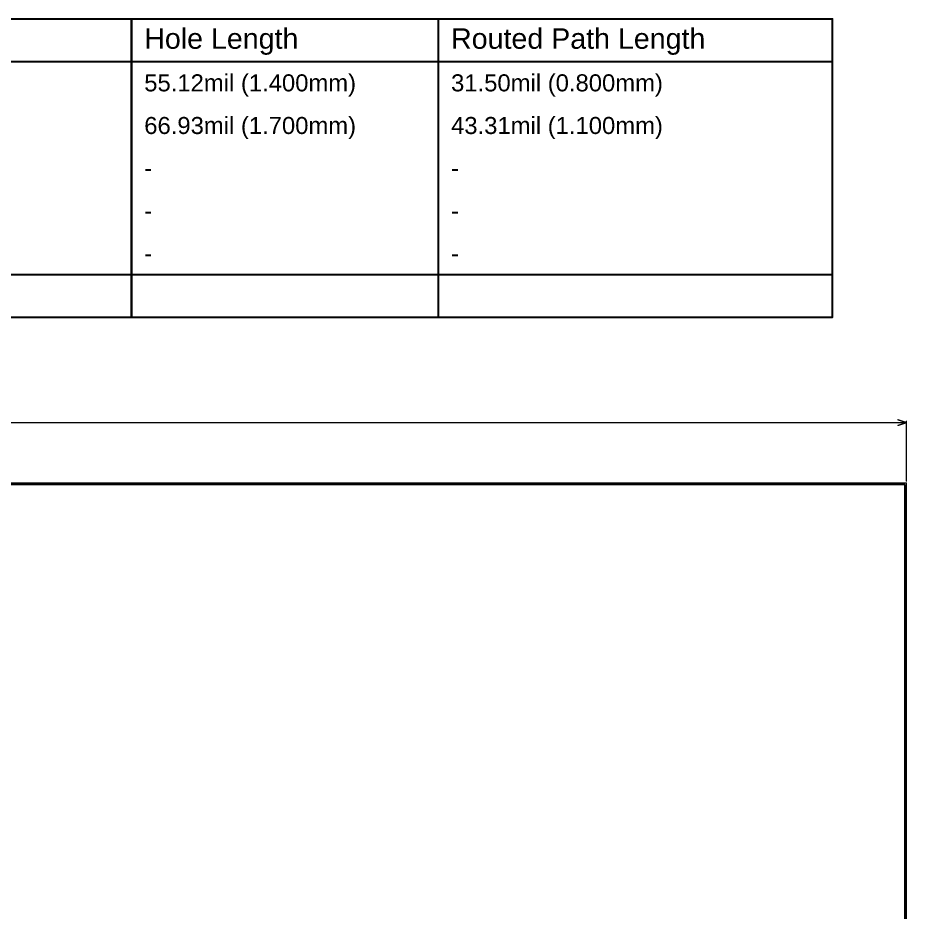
# Model space of a CAD drawing. Header units: inches. Extents: x -11 to 1110, y -7 to 455.
# Drawn here: x 541.3 to 704.1, y 291.4 to 455.2 of the extents above; entities that cross this region are included whole.
import ezdxf

# ---------------------------------------------------------------- set-up
doc = ezdxf.new("R2010")
doc.units = ezdxf.units.IN
for name, color, linetype in [('Board_outline', 216, 'Continuous'), ('Bottom Layer', 5, 'Continuous'), ('Drill Drawing', 1, 'Continuous'), ('Mechanical 1', 6, 'Continuous'), ('Top Layer', 1, 'Continuous')]:
    doc.layers.add(name, color=color, linetype=linetype)
doc.styles.add('Arial', font='', dxfattribs={"height": 0.2})
doc.styles.get('Arial').set_extended_font_data('Arial')

msp = doc.modelspace()

# ---------------------------------------------------------------- linework, layer by layer
at = {"layer": 'Board_outline'}
for points in [[(0, 370, 0.254, 0.254, 0), (704, 370, 0.254, 0.254, 0)], [(704, 0, 0.254, 0.254, 0), (704, 370, 0.254, 0.254, 0)]]:
    msp.add_lwpolyline(points, format="xyseb", dxfattribs=at)
msp.add_lwpolyline([(703.94, 370, 0.127, 0.127, 1), (704.06, 370, 0.127, 0.127, 1)], format="xyseb", close=True, dxfattribs=at)
msp.add_lwpolyline([(703.94, 370, 0.127, 0.127, 1), (704.06, 370, 0.127, 0.127, 1)], format="xyseb", close=True, dxfattribs=at)
at = {"layer": 'Bottom Layer'}
for p, q in [((0.26, 369.74), (703.74, 369.74)), ((703.74, 369.74), (703.74, 28.77))]:
    msp.add_line(p, q, dxfattribs=at)
at = {"layer": 'Drill Drawing'}
for points in [[(-0.57, 455.01, 0.381, 0.381, 0), (690.43, 455.01, 0.381, 0.381, 0)], [(562.13, 400.37, 0.381, 0.381, 0), (562.13, 455.01, 0.381, 0.381, 0)], [(618.3, 400.37, 0.381, 0.381, 0), (618.3, 455.01, 0.381, 0.381, 0)], [(690.43, 400.37, 0.381, 0.381, 0), (690.43, 455.01, 0.381, 0.381, 0)], [(-0.57, 447.2, 0.381, 0.381, 0), (690.43, 447.2, 0.381, 0.381, 0)], [(-0.57, 408.18, 0.381, 0.381, 0), (690.43, 408.18, 0.381, 0.381, 0)], [(-0.57, 400.37, 0.381, 0.381, 0), (690.43, 400.37, 0.381, 0.381, 0)]]:
    msp.add_lwpolyline(points, format="xyseb", dxfattribs=at)
for points in [[(562.03, 455.01, 0.191, 0.191, 1), (562.22, 455.01, 0.191, 0.191, 1)], [(618.2, 455.01, 0.191, 0.191, 1), (618.39, 455.01, 0.191, 0.191, 1)], [(690.33, 455.01, 0.191, 0.191, 1), (690.52, 455.01, 0.191, 0.191, 1)], [(690.33, 455.01, 0.191, 0.191, 1), (690.52, 455.01, 0.191, 0.191, 1)], [(690.33, 447.2, 0.191, 0.191, 1), (690.52, 447.2, 0.191, 0.191, 1)], [(690.33, 408.18, 0.191, 0.191, 1), (690.52, 408.18, 0.191, 0.191, 1)], [(562.03, 400.37, 0.191, 0.191, 1), (562.22, 400.37, 0.191, 0.191, 1)], [(618.2, 400.37, 0.191, 0.191, 1), (618.39, 400.37, 0.191, 0.191, 1)], [(690.33, 400.37, 0.191, 0.191, 1), (690.52, 400.37, 0.191, 0.191, 1)], [(690.33, 400.37, 0.191, 0.191, 1), (690.52, 400.37, 0.191, 0.191, 1)]]:
    msp.add_lwpolyline(points, format="xyseb", close=True, dxfattribs=at)
at = {"layer": 'Mechanical 1'}
for points in [[(702.48, 381.59, 0.254, 0.254, 0), (704, 381.08, 0.254, 0.254, 0)], [(390.09, 381.08, 0.254, 0.254, 0), (704, 381.08, 0.254, 0.254, 0)], [(702.48, 380.57, 0.254, 0.254, 0), (704, 381.08, 0.254, 0.254, 0)], [(704, 370.38, 0.254, 0.254, 0), (704, 381.33, 0.254, 0.254, 0)]]:
    msp.add_lwpolyline(points, format="xyseb", dxfattribs=at)
for points in [[(702.41, 381.59, 0.127, 0.127, 1), (702.54, 381.59, 0.127, 0.127, 1)], [(702.41, 380.57, 0.127, 0.127, 1), (702.54, 380.57, 0.127, 0.127, 1)], [(703.94, 381.33, 0.127, 0.127, 1), (704.06, 381.33, 0.127, 0.127, 1)], [(703.94, 381.08, 0.127, 0.127, 1), (704.06, 381.08, 0.127, 0.127, 1)], [(703.94, 381.08, 0.127, 0.127, 1), (704.06, 381.08, 0.127, 0.127, 1)], [(703.94, 381.08, 0.127, 0.127, 1), (704.06, 381.08, 0.127, 0.127, 1)], [(703.94, 370.38, 0.127, 0.127, 1), (704.06, 370.38, 0.127, 0.127, 1)]]:
    msp.add_lwpolyline(points, format="xyseb", close=True, dxfattribs=at)
at = {"layer": 'Top Layer'}
for p, q in [((0.26, 369.74), (703.74, 369.74)), ((703.74, 369.74), (703.74, 28.77))]:
    msp.add_line(p, q, dxfattribs=at)

# ---------------------------------------------------------------- texts
at = {"layer": 'Drill Drawing', "style": 'Arial'}
for s, height, p in [('Hole Length', 3.7465, (564.47, 449.54)), ('Routed Path Length', 3.7465, (620.64, 449.54)), ('55.12mil (1.400mm)', 3.1221, (564.47, 441.74)), ('31.50mil (0.800mm)', 3.1221, (620.64, 441.74)), ('66.93mil (1.700mm)', 3.1221, (564.47, 433.93)), ('43.31mil (1.100mm)', 3.1221, (620.64, 433.93)), ('-', 3.12, (564.47, 426.13)), ('-', 3.12, (620.64, 426.13)), ('-', 3.12, (564.47, 418.32)), ('-', 3.12, (620.64, 418.32)), ('-', 3.12, (564.47, 410.52)), ('-', 3.12, (620.64, 410.52))]:
    msp.add_text(s, height=height, dxfattribs=at).set_placement(p)

doc.saveas('drawing.dxf')
